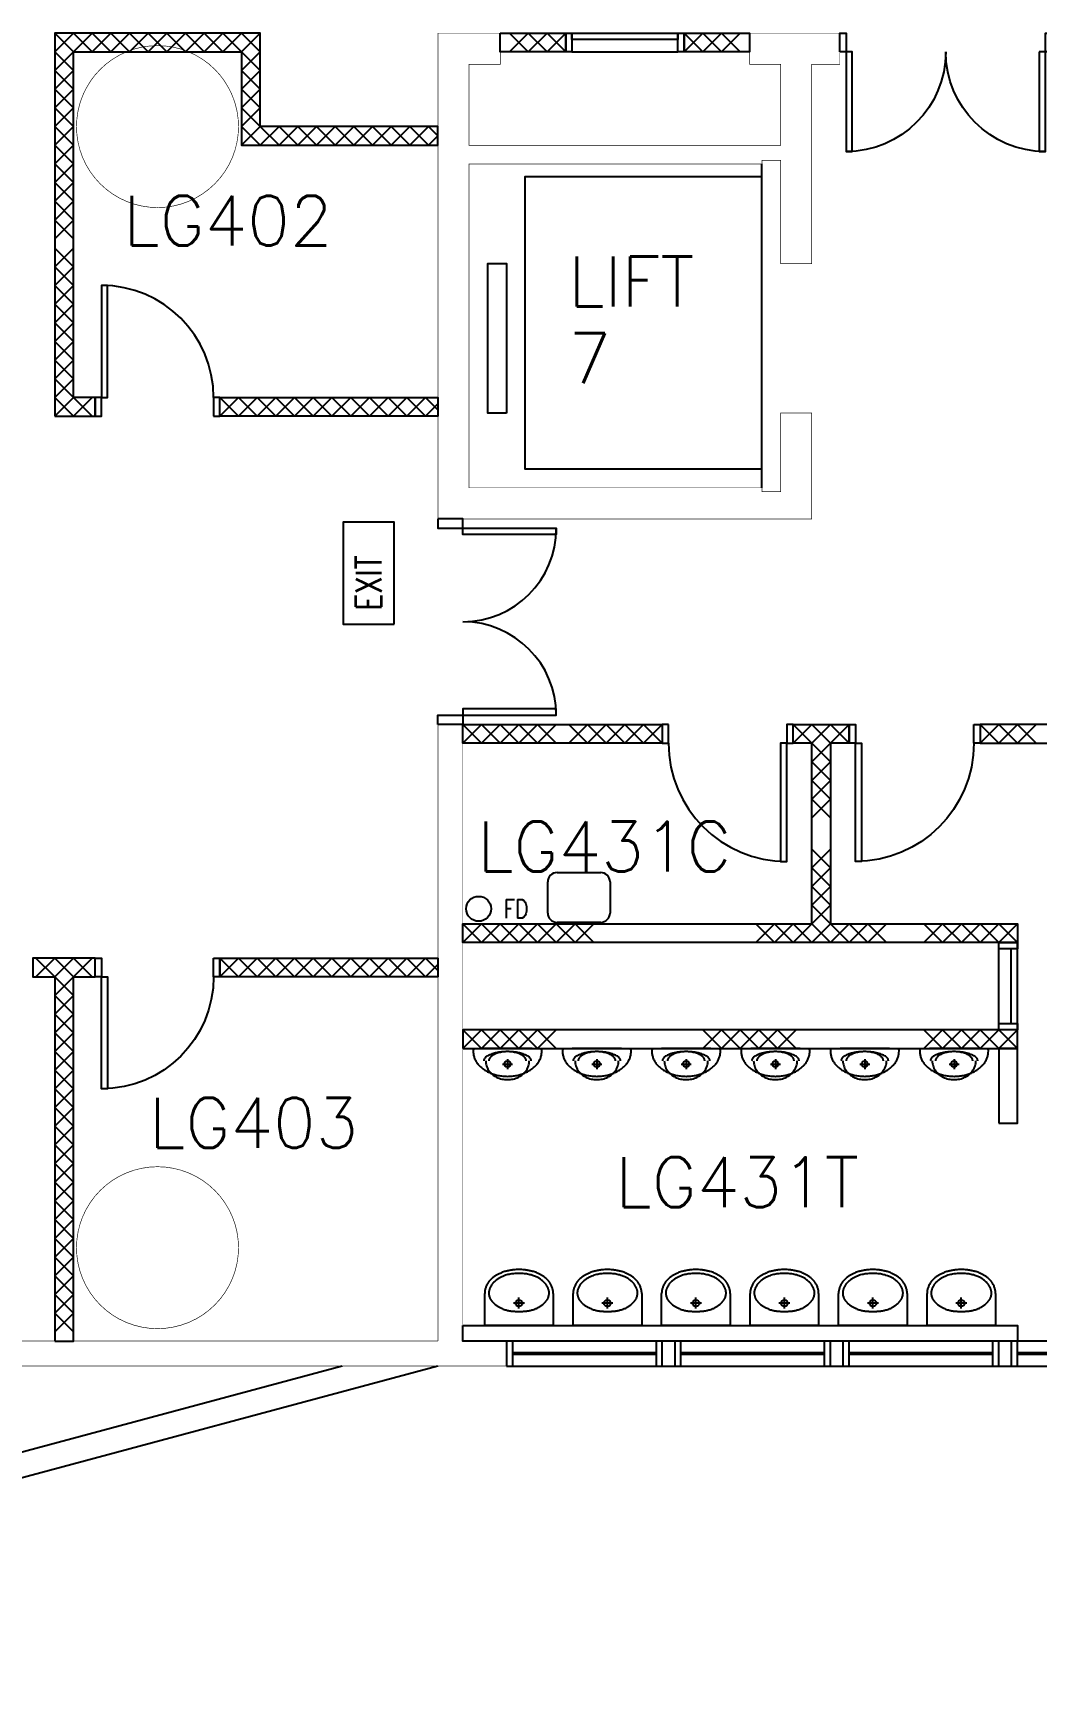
# Model space of a CAD drawing. Extents: x -163002 to 22103, y -98847 to 51643.
# Drawn here: x -85000 to -76950, y 3361 to 16552 of the extents above; entities that cross this region are included whole.
import ezdxf

# ---------------------------------------------------------------- set-up
doc = ezdxf.new("R2010")
doc.units = 0
doc.header["$LTSCALE"] = 1000
doc.header["$MEASUREMENT"] = 0
doc.layers.get('0').update_dxf_attribs({"linetype": 'CONTINUOUS'})
for name, color, linetype in [('S2108a$0$11', 7, 'CONTINUOUS'), ('S2108a$0$20', 7, 'CONTINUOUS'), ('S2108a$0$22', 7, 'CONTINUOUS'), ('S2108a$0$23', 7, 'CONTINUOUS'), ('S2108a$0$30', 7, 'CONTINUOUS'), ('S2108a$0$42', 7, 'CONTINUOUS'), ('S2108a$0$45', 7, 'CONTINUOUS'), ('S2108a$0$49', 7, 'CONTINUOUS'), ('S2108a$0$56', 7, 'CONTINUOUS'), ('S2108a$0$6', 7, 'CONTINUOUS'), ('S2108a$0$ROOM-NO', 4, 'CONTINUOUS')]:
    doc.layers.add(name, color=color, linetype=linetype)
doc.styles.add('S2108a$0$STANDARD', font='SIMPLEX')

# ---------------------------------------------------------------- blocks, each defined once
blk = doc.blocks.new('S2108a$0$URINAL')
at = {"layer": 'S2108a$0$49', "color": 2, "linetype": 'Continuous'}
for p, q in [((0.1974, 0.126), (-0.1974, 0.126)), ((-0.04, 0), (0.04, 0)), ((0, 0.04), (0, -0.04))]:
    blk.add_line(p, q, dxfattribs=at)
for points in [[(-0.273722, 0.119107, 0.048119), (-0.274714, 0.091519, 0.047357), (-0.270491, 0.064232, 0.046233), (-0.260789, 0.03713, 0.041674), (-0.246509, 0.012101, 0.039825), (-0.22676, -0.012176, 0.034711), (-0.203616, -0.033287, 0.033156), (-0.175465, -0.052688, 0.029346), (-0.145102, -0.06845, 0.028353), (-0.11089, -0.081464, 0.026166), (-0.075456, -0.09069, 0.025698), (-0.037934, -0.096405, 0.024996), (-0.000022, -0.098301, 0.024996), (0.03789, -0.096409, 0.025697), (0.075414, -0.090699, 0.026165), (0.11085, -0.081477, 0.028351), (0.145064, -0.068467, 0.029343), (0.175431, -0.052708, 0.033153), (0.203586, -0.033311, 0.034708), (0.226735, -0.012202, 0.039821), (0.24649, 0.012072, 0.04167), (0.260775, 0.0371, 0.04623), (0.270483, 0.064201, 0.047355), (0.274713, 0.091487, 0.04812), (0.273726, 0.119076)], [(0.190801, 0.025, 0.083482), (0.188992, 0.03515, 0.065598), (0.1843, 0.044412, 0.056472), (0.175634, 0.054322, 0.037114), (0.165239, 0.0625, 0.032656), (0.150521, 0.071106, 0.023126), (0.134917, 0.078034, 0.021129), (0.115388, 0.084739, 0.016704), (0.095401, 0.089952, 0.015769), (0.072504, 0.094378, 0.013783), (0.049383, 0.097445, 0.013403), (0.024725, 0.09937, 0.012829), (0, 0.100001, 0.012829), (-0.024725, 0.09937, 0.013403), (-0.049383, 0.097445, 0.013783), (-0.072504, 0.094378, 0.015769), (-0.095401, 0.089952, 0.016704), (-0.115388, 0.084739, 0.021129), (-0.134917, 0.078034, 0.023126), (-0.150521, 0.071106, 0.032656), (-0.165239, 0.0625, 0.037114), (-0.175634, 0.054322, 0.056472), (-0.1843, 0.044412, 0.065598), (-0.188992, 0.03515, 0.083482), (-0.190801, 0.025)], [(-0.175001, 0.025, 0.038178), (-0.173485, 0.005365, 0.037495), (-0.169038, -0.013823, 0.037046), (-0.161604, -0.03254, 0.035338), (-0.151555, -0.05, 0.034659), (-0.138695, -0.066464, 0.032641), (-0.123744, -0.081067, 0.03198), (-0.106365, -0.094109, 0.030253), (-0.087501, -0.104904, 0.029763), (-0.066836, -0.113627, 0.028649), (-0.045294, -0.11989, 0.028395), (-0.022791, -0.123721, 0.028014), (0, -0.125001, 0.028014), (0.022791, -0.123721, 0.028395), (0.045294, -0.11989, 0.028649), (0.066836, -0.113627, 0.029763), (0.087501, -0.104904, 0.030253), (0.106365, -0.094109, 0.03198), (0.123744, -0.081067, 0.032641), (0.138695, -0.066464, 0.034659), (0.151555, -0.05, 0.035338), (0.161604, -0.03254, 0.037046), (0.169038, -0.013823, 0.037495), (0.173485, 0.005365, 0.038178), (0.175001, 0.025)], [(0.150001, 0.025, 0.065631), (0.148631, 0.035003, 0.05706), (0.14489, 0.044412, 0.052063), (0.13823, 0.054122, 0.039107), (0.129905, 0.0625, 0.035428), (0.118478, 0.071005, 0.027056), (0.106067, 0.078034, 0.025066), (0.09081, 0.084699, 0.020572), (0.075, 0.089952, 0.01956), (0.057052, 0.094366, 0.017395), (0.038823, 0.097445, 0.016967), (0.019455, 0.099369, 0.016322), (0, 0.100001, 0.016322), (-0.019455, 0.099369, 0.016967), (-0.038823, 0.097445, 0.017395), (-0.057052, 0.094366, 0.01956), (-0.075, 0.089952, 0.020572), (-0.09081, 0.084699, 0.025066), (-0.106067, 0.078034, 0.027056), (-0.118478, 0.071005, 0.035428), (-0.129905, 0.0625, 0.039107), (-0.13823, 0.054122, 0.052063), (-0.14489, 0.044412, 0.05706), (-0.148631, 0.035003, 0.065631), (-0.150001, 0.025)]]:
    blk.add_lwpolyline(points, format="xyb", dxfattribs=at)
blk.add_circle((0, 0), 0.025, dxfattribs=at)
blk = doc.blocks.new('S2108a$0$D1050B')
at = {"layer": 'S2108a$0$30', "color": 12, "linetype": 'Continuous'}
for points in [[(0.05, 0.15), (0.1, 0.15), (0.1, 1.1), (0.05, 1.1)], [(0, 0), (0.05, 0), (0.05, 0.15), (0, 0.15)], [(1, 0), (1.05, 0), (1.05, 0.15), (1, 0.15)]]:
    blk.add_lwpolyline(points, close=True, dxfattribs=at)
blk.add_arc((0.05, 0.15), 0.95, 0, 90, dxfattribs=at)
blk = doc.blocks.new('S2108a$0$WHB')
at = {"layer": 'S2108a$0$49', "color": 2, "linetype": 'Continuous'}
for p, q in [((-0.319, -0.18), (-0.231, -0.18)), ((-0.275, -0.1358), (-0.275, -0.224))]:
    blk.add_line(p, q, dxfattribs=at)
blk.add_lwpolyline([(-0.5499, -0.257), (-0.5499, 0), (0, 0), (0, -0.257)], dxfattribs=at)
for points in [[(-0.2749, -0.1127, 0.004239), (-0.289204, -0.113251, 0.002651), (-0.3035, -0.114, 0.003533), (-0.31721, -0.114869, 0.006003), (-0.3309, -0.116, 0.015073), (-0.34193, -0.117427, 0.005128), (-0.3529, -0.1193, 0.012086), (-0.365606, -0.121897, 0.007915), (-0.3782, -0.125, 0.017555), (-0.394382, -0.129857, 0.016389), (-0.4102, -0.1358, 0.012678), (-0.421941, -0.140931, 0.028606), (-0.4332, -0.147, 0.005075), (-0.441524, -0.152288, 0.008504), (-0.4497, -0.1578, 0.002696), (-0.457488, -0.163282, 0.012777), (-0.4651, -0.169, 0.01603), (-0.471331, -0.174302, 0.016779), (-0.4772, -0.18, 0.006146), (-0.482301, -0.18541, 0.012077), (-0.4872, -0.191, 0.004888), (-0.491647, -0.196462, 0.003638), (-0.496, -0.202, 0.008947), (-0.499981, -0.207341, 0.006073), (-0.5038, -0.2128, 0.039408), (-0.506807, -0.218138, 0.017301), (-0.5092, -0.2238, 0.017623), (-0.513063, -0.234644, 0.033372), (-0.5158, -0.2458, 0.018563), (-0.516526, -0.251381, 0.012968), (-0.5169, -0.257, 0.012131), (-0.517005, -0.262402, 0.016663), (-0.5168, -0.2678, 0.029632), (-0.515325, -0.278934, 0.031912), (-0.5125, -0.2898, 0.01542), (-0.510432, -0.295474, 0.017108), (-0.508, -0.301, 0.002382), (-0.505364, -0.306433, 0.00952), (-0.5026, -0.3118, 0.009627), (-0.499383, -0.317448, 0.005168), (-0.496, -0.323, 0.013642), (-0.4923, -0.328605, 0.013648), (-0.4883, -0.334, 0.020386), (-0.483532, -0.339563, 0.012995), (-0.4784, -0.3448, 0.006177), (-0.472406, -0.350518, 0.012992), (-0.4662, -0.356, 0.001911), (-0.459656, -0.361407, -0.00085), (-0.4531, -0.3668, -0.002763), (-0.446549, -0.372299, 0.002623), (-0.44, -0.3778, 0.05247), (-0.430413, -0.38396, 0.00623), (-0.4201, -0.389, 0.021349), (-0.40648, -0.394932, 0.010161), (-0.3925, -0.4, 0.016064), (-0.372847, -0.406015, 0.009991), (-0.3529, -0.411, 0.017366), (-0.335986, -0.414265, 0.012989), (-0.3189, -0.4165, 0.01392), (-0.296931, -0.418207, 0.013692), (-0.2749, -0.4187, 0.012459), (-0.252921, -0.41804, 0.012166), (-0.231, -0.4163, 0.011998), (-0.213873, -0.414128, 0.016069), (-0.1969, -0.411, 0.011274), (-0.176834, -0.406224, 0.025447), (-0.1572, -0.4, 0.011112), (-0.144438, -0.394863, 0.017831), (-0.132, -0.389, 0.002905), (-0.121887, -0.383776, 0.025327), (-0.1121, -0.378, 0.00801), (-0.10424, -0.372551, 0.011565), (-0.0966, -0.3668, 0.003173), (-0.089937, -0.361475, 0.008314), (-0.0834, -0.356, 0.007853), (-0.077264, -0.350493, 0.007586), (-0.0713, -0.3448, 0.011579), (-0.066181, -0.339552, 0.019406), (-0.0614, -0.334, 0.014434), (-0.057382, -0.328617, 0.016024), (-0.0537, -0.323, 0.005126), (-0.050381, -0.31744, 0.007114), (-0.0472, -0.3118, 0.007738), (-0.044393, -0.306429, 0.002848), (-0.0417, -0.301, 0.021656), (-0.039297, -0.295482, 0.014757), (-0.0373, -0.2898, 0.027907), (-0.034472, -0.279028, 0.034296), (-0.033, -0.268, 0.016613), (-0.032856, -0.262501, 0.009533), (-0.033, -0.257, 0.010392), (-0.033345, -0.251385, 0.017332), (-0.034, -0.2458, 0.037977), (-0.036661, -0.234723, 0.020366), (-0.0406, -0.224, 0.016669), (-0.043134, -0.21826, 0.03136), (-0.0462, -0.2128, 0.006089), (-0.049858, -0.207335, 0.01105), (-0.0537, -0.202, 0.005719), (-0.05808, -0.196344, 0.006781), (-0.0626, -0.1908, 0.012108), (-0.067454, -0.185313, 0.005553), (-0.0725, -0.18, 0.016017), (-0.078354, -0.174343, 0.010389), (-0.0845, -0.169, 0.020034), (-0.092125, -0.163162, 0.010765), (-0.1001, -0.1578, 0.013175), (-0.109299, -0.15223, 0.005172), (-0.1187, -0.147, 0.012528), (-0.130085, -0.141168, 0.007684), (-0.1417, -0.1358, 0.017552), (-0.156402, -0.129848, 0.019466), (-0.1715, -0.125, 0.012068), (-0.184124, -0.121804, 0.015156), (-0.1969, -0.1193, 0.00473), (-0.20783, -0.117603, 0.008692), (-0.2188, -0.1162, 0.005092), (-0.232536, -0.114838, 0.0067), (-0.2463, -0.1138, 0.005974), (-0.260594, -0.113101, 0.004448), (-0.2749, -0.1127)], [(-0.5499, -0.257, -0.002263), (-0.549724, -0.267938, 0.036796), (-0.5488, -0.2788, 0.020421), (-0.546385, -0.289895, 0.014498), (-0.5432, -0.3008, 0.010932), (-0.539394, -0.312137, 0.038908), (-0.5345, -0.323, 0.008498), (-0.528085, -0.334012, 0.008482), (-0.5213, -0.3448, -0.000875), (-0.517665, -0.350522, 0.031206), (-0.5137, -0.356, 0.012082), (-0.508833, -0.361474, 0.003111), (-0.5038, -0.3668, 0.003418), (-0.498358, -0.372457, 0.006942), (-0.4928, -0.378, 0.02136), (-0.486346, -0.383668, 0.004577), (-0.4796, -0.389, 0.010329), (-0.472016, -0.394741, 0.020459), (-0.4641, -0.4, 0.011097), (-0.454214, -0.405612, 0.000222), (-0.4442, -0.411, 0.005265), (-0.433797, -0.416491, 0.003486), (-0.4233, -0.4218, 0.03693), (-0.407126, -0.428284, 0.017242), (-0.3903, -0.433, 0.00772), (-0.365676, -0.438744, 0.00623), (-0.3409, -0.4438, 0.007249), (-0.329931, -0.445752, 0.011082), (-0.3189, -0.4473, 0.017141), (-0.296937, -0.44907, 0.013335), (-0.2749, -0.4495, 0.011832), (-0.252918, -0.448864, 0.013868), (-0.231, -0.4471, 0.010346), (-0.219921, -0.445647, 0.007504), (-0.2089, -0.4438, 0.007334), (-0.183976, -0.438946, 0.014721), (-0.1593, -0.433, 0.021098), (-0.143742, -0.427981, 0.016671), (-0.1286, -0.4218, 0.002597), (-0.116958, -0.416588, 0.013831), (-0.1055, -0.411, 0.006107), (-0.095486, -0.405597, 0.013889), (-0.0857, -0.3998, 0.009703), (-0.077806, -0.394602, 0.01659), (-0.0702, -0.389, 0.007376), (-0.063502, -0.383568, 0.018682), (-0.0571, -0.3778, 0.004037), (-0.051612, -0.372338, 0.002917), (-0.0462, -0.3668, 0.003488), (-0.041091, -0.361454, 0.007308), (-0.0361, -0.356, 0.034111), (-0.032062, -0.350644, 0.001258), (-0.0284, -0.345, 0.012547), (-0.021568, -0.33404, 0.008451), (-0.0152, -0.3228, 0.032813), (-0.01028, -0.312022, 0.01499), (-0.0064, -0.3008, 0.017513), (-0.003328, -0.2899, 0.020828), (-0.0011, -0.2788, 0.031844), (-0.000225, -0.267931, -0.001864), (0, -0.257)]]:
    blk.add_lwpolyline(points, format="xyb", dxfattribs=at)
blk.add_circle((-0.274895, -0.179899), 0.0275, dxfattribs=at)
blk = doc.blocks.new('S2108a$0$D1700A')
at = {"layer": 'S2108a$0$30', "color": 12, "linetype": 'Continuous'}
for points in [[(0.05, 0.15), (0.05, 0.95), (0.1, 0.95), (0.1, 0.15)], [(1.6, 0.15), (1.6, 0.95), (1.65, 0.95), (1.65, 0.15)], [(0, 0.15), (0, 0), (0.05, 0), (0.05, 0.15)], [(1.65, 0.15), (1.65, 0), (1.7, 0), (1.7, 0.15)]]:
    blk.add_lwpolyline(points, close=True, dxfattribs=at)
for centre, start, end in [((0.05, 0.15), 0, 90), ((1.650003, 0.15), 90, 180)]:
    blk.add_arc(centre, 0.800001, start, end, dxfattribs=at)
blk = doc.blocks.new('S2108a$0$HAT15')
at = {"layer": 'S2108a$0$22', "color": 14, "linetype": 'Continuous'}
for p, q in [((0, 0), (0.15, 0.15)), ((0, 0.15), (0.15, 0))]:
    blk.add_line(p, q, dxfattribs=at)
blk = doc.blocks.new('S2108a$0$D1600A')
at = {"layer": 'S2108a$0$30', "color": 5, "linetype": 'Continuous'}
for points in [[(0, 0), (0.075, 0), (0.075, 0.95), (0.125, 0.95), (0.125, 0.2), (0, 0.2), (0, 0)], [(1.65, 0), (1.575, 0), (1.575, 0.95), (1.525, 0.95), (1.525, 0.2), (1.65, 0.2), (1.65, 0)]]:
    blk.add_lwpolyline(points, dxfattribs=at)
for centre, start, end in [((0.075, 0.2), 0, 90), ((1.575003, 0.2), 90, 180)]:
    blk.add_arc(centre, 0.750001, start, end, dxfattribs=at)
blk = doc.blocks.new('S2108a$0$EXIT')
at = {"layer": 'S2108a$0$56', "color": 1, "linetype": 'Continuous'}
blk.add_lwpolyline([(0, 0), (0.6, 0), (0.6, 0.3), (0, 0.3)], close=True, dxfattribs=at)
at = {"layer": 'S2108a$0$56', "color": 1, "linetype": 'Continuous', "style": 'S2108a$0$STANDARD', "width": 0.8}
blk.add_text('EXIT', height=0.15, dxfattribs=at).set_placement((0.0816, 0.0747))
blk = doc.blocks.new('S2108a$0$FD')
at = {"layer": 'S2108a$0$45', "color": 2, "linetype": 'Continuous'}
blk.add_circle((0, 0), 0.1, dxfattribs=at)
at = {"layer": 'S2108a$0$45', "color": 2, "linetype": 'Continuous', "style": 'S2108a$0$STANDARD', "width": 0.8}
blk.add_text('FD', height=0.15, dxfattribs=at).set_placement((0.2, -0.075))
blk = doc.blocks.new('S2108a$0$INSINK')
at = {"layer": 'S2108a$0$49', "color": 14, "linetype": 'Continuous'}
for p, q in [((0.075, 0.4), (0.425, 0.4)), ((0, 0.075), (0, 0.325)), ((0.5, 0.325), (0.5, 0.075)), ((0.425, 0), (0.075, 0))]:
    blk.add_line(p, q, dxfattribs=at)
for centre, start, end in [((0.075, 0.325001), 90, 180), ((0.425001, 0.325001), 0, 90), ((0.075, 0.075), 180, 270), ((0.425001, 0.075), 270, 0)]:
    blk.add_arc(centre, 0.075, start, end, dxfattribs=at)
blk = doc.blocks.new('S2108a$0$H450')
at = {"layer": 'S2108a$0$22', "color": 1, "linetype": 'Continuous'}
for points in [[(0, 0.15), (0.15, 0), (0.3, 0.15), (0.45, 0)], [(0, 0), (0.15, 0.15), (0.3, 0), (0.45, 0.15)]]:
    blk.add_lwpolyline(points, dxfattribs=at)
blk = doc.blocks.new('S2108a$0$H1200')
at = {"layer": 'S2108a$0$22', "color": 10, "linetype": 'Continuous'}
for points in [[(0, 0), (0.15, 0.15), (0.3, 0), (0.45, 0.15), (0.6, 0), (0.75, 0.15), (0.9, 0), (1.05, 0.15), (1.2, 0)], [(0, 0.15), (0.15, 0), (0.3, 0.15), (0.45, 0), (0.6, 0.15), (0.75, 0), (0.9, 0.15), (1.05, 0), (1.2, 0.15)]]:
    blk.add_lwpolyline(points, dxfattribs=at)
blk = doc.blocks.new('S2108a$0$D1000B')
at = {"layer": 'S2108a$0$30', "linetype": 'Continuous'}
for points in [[(0.05, 0.15), (0.1, 0.15), (0.1, 1.05), (0.05, 1.05)], [(0, 0), (0.05, 0), (0.05, 0.15), (0, 0.15)], [(0.95, 0), (1, 0), (1, 0.15), (0.95, 0.15)]]:
    blk.add_lwpolyline(points, close=True, dxfattribs=at)
blk.add_arc((0.05, 0.15), 0.9, 0, 90, dxfattribs=at)
blk = doc.blocks.new('S2108a$0$H300')
at = {"layer": 'S2108a$0$22', "color": 1, "linetype": 'Continuous'}
for points in [[(0, 0), (0.15, 0.15), (0.3, 0)], [(0, 0.15), (0.15, 0), (0.3, 0.15)]]:
    blk.add_lwpolyline(points, dxfattribs=at)
blk = doc.blocks.new('S2108a$0$H600')
at = {"layer": 'S2108a$0$22', "color": 1, "linetype": 'Continuous'}
for points in [[(0, 0), (0.1499, 0.15), (0.3, 0), (0.45, 0.15), (0.5999, 0)], [(0.0001, 0.15), (0.15, -0.0001), (0.3, 0.15), (0.4501, -0.0001), (0.6, 0.1501)]]:
    blk.add_lwpolyline(points, dxfattribs=at)
blk = doc.blocks.new('S2108a$0$H900')
at = {"layer": 'S2108a$0$22', "color": 10, "linetype": 'Continuous'}
for points in [[(0, 0), (0.15, 0.15), (0.3, 0), (0.45, 0.15), (0.6, 0), (0.75, 0.15), (0.9, 0)], [(0, 0.15), (0.15, 0), (0.3, 0.15), (0.45, 0), (0.6, 0.15), (0.75, 0), (0.9, 0.15)]]:
    blk.add_lwpolyline(points, dxfattribs=at)
blk = doc.blocks.new('S2108a$0$H1050')
at = {"layer": 'S2108a$0$22', "color": 10, "linetype": 'Continuous'}
for points in [[(0, 0.15), (0.15, 0), (0.3, 0.15), (0.45, 0), (0.6, 0.15), (0.75, 0), (0.9, 0.15), (1.05, 0)], [(0, 0), (0.15, 0.15), (0.3, 0), (0.45, 0.15), (0.6, 0), (0.75, 0.15), (0.9, 0), (1.05, 0.15)]]:
    blk.add_lwpolyline(points, dxfattribs=at)
blk = doc.blocks.new('S2108a')
at = {"layer": 'S2108a$0$11', "color": 14, "linetype": 'Continuous'}
blk.add_line((-79149.8, 12900), (-79149.8, 15500), dxfattribs=at)
at = {"layer": 'S2108a$0$11', "color": 14, "linetype": 'Continuous', "const_width": 5}
for points in [[(-81249.4, 16550), (-81749.8, 16550), (-81749.8, 12650), (-78749.8, 12650), (-78749.8, 13500), (-78999.8, 13500), (-78999.8, 12900), (-78999.8, 12870), (-79149.8, 12870), (-79149.8, 12900), (-81499.8, 12900), (-81499.8, 15500), (-79149.8, 15500), (-79149.8, 15530), (-78999.8, 15530), (-78999.8, 15500), (-78999.8, 14700), (-78749.8, 14700), (-78749.8, 16300), (-78524.8, 16300), (-78524.8, 16550), (-79249.4, 16550), (-79249.4, 16300), (-78999.8, 16300), (-78999.8, 15650), (-81499.8, 15650), (-81499.8, 16300), (-81249.4, 16300)], [(-79949.9, 5850), (-79849.9, 5850), (-79849.9, 6050), (-79949.9, 6050)], [(-78599.9, 5850), (-78499.9, 5850), (-78499.9, 6050), (-78599.9, 6050)], [(-77249.9, 5850), (-77149.9, 5850), (-77149.9, 6050), (-77249.9, 6050)]]:
    blk.add_lwpolyline(points, close=True, dxfattribs=at)
at = {"layer": 'S2108a$0$11', "color": 2, "linetype": 'Continuous'}
for points in [[(-81249.4, 16550), (-80724.4, 16550), (-80724.4, 16400), (-81249.4, 16400)], [(-79774.4, 16550), (-79249.4, 16550), (-79249.4, 16400), (-79774.4, 16400)]]:
    blk.add_lwpolyline(points, close=True, dxfattribs=at)
at = {"layer": 'S2108a$0$11', "color": 14, "linetype": 'Continuous'}
for points in [[(-76349.8, 11050), (-76499.8, 11050), (-76499.8, 11000), (-77399.8, 11000), (-77399.8, 10850), (-73549.8, 10850), (-73549.8, 6050), (-73399.8, 6050), (-73399.8, 12650), (-73549.8, 12650), (-73549.8, 11000), (-76349.8, 11000)], [(-79949.8, 10850), (-81549.8, 10850), (-81549.8, 11000), (-79949.8, 11000)], [(-81549.8, 8400), (-77099.8, 8400), (-77099.8, 8550), (-81549.8, 8550)]]:
    blk.add_lwpolyline(points, close=True, dxfattribs=at)
at = {"layer": 'S2108a$0$11', "color": 14, "linetype": 'Continuous', "const_width": 5}
blk.add_lwpolyline([(-81749.8, 6050), (-81749.8, 11000), (-81549.8, 11000), (-81549.8, 6050), (-81199.9, 6050), (-81199.9, 5850), (-81749.8, 5850)], dxfattribs=at)
at = {"layer": 'S2108a$0$20', "color": 10, "linetype": 'Continuous'}
for points in [[(-84824.9, 13475.1), (-84499.9, 13475.1), (-84499.9, 13625.1), (-84674.9, 13625.1), (-84674.9, 16400.1), (-83324.9, 16400.1), (-83324.9, 15650.1), (-81749.9, 15650.1), (-81749.9, 15800.1), (-83174.9, 15800.1), (-83174.9, 16550.1), (-84824.9, 16550.1)], [(-83499.9, 13625.1), (-81750.4, 13625.1), (-81750.4, 13475.1), (-83499.9, 13475.1)], [(-84824.9, 6050.1), (-84674.9, 6050.1), (-84674.9, 8975.1), (-84499.9, 8975.1), (-84499.9, 9125.1), (-84999.9, 9125.1), (-84999.9, 8975.1), (-84824.9, 8975.1)], [(-83499.9, 9125.1), (-81749.9, 9125.1), (-81749.9, 8975.1), (-83499.9, 8975.1)]]:
    blk.add_lwpolyline(points, close=True, dxfattribs=at)
at = {"layer": 'S2108a$0$20', "color": 14, "linetype": 'Continuous'}
blk.add_lwpolyline([(-78899.8, 11000), (-78449.8, 11000), (-78449.8, 10850), (-78599.8, 10850), (-78599.8, 9400), (-77099.8, 9400), (-77099.8, 9250), (-81549.8, 9250), (-81549.8, 9400), (-78749.8, 9400), (-78749.8, 10850), (-78899.8, 10850)], close=True, dxfattribs=at)
at = {"layer": 'S2108a$0$20', "color": 14, "linetype": 'Continuous', "const_width": 5}
for points in [[(-81749.9, 6050.1), (-96811.8, 6050.1)], [(-81749.9, 5850.1), (-96781.4, 5850.1)]]:
    blk.add_lwpolyline(points, dxfattribs=at)
at = {"layer": 'S2108a$0$22', "color": 15, "linetype": 'Continuous'}
blk.add_line((-81549.8, 10853.2), (-81546.6, 10850), dxfattribs=at)
at = {"layer": 'S2108a$0$22', "color": 10, "linetype": 'Continuous'}
for points in [[(-82724.9, 15800.1), (-82574.9, 15650.1), (-82424.9, 15800.1), (-82274.9, 15650.1), (-82124.9, 15800.1), (-81974.9, 15650.1), (-81824.9, 15800.1), (-81750.3, 15725.5)], [(-82724.9, 15650.1), (-82574.9, 15800.1), (-82424.9, 15650.1), (-82274.9, 15800.1), (-82124.9, 15650.1), (-81974.9, 15800.1), (-81824.9, 15650.1), (-81750.3, 15724.7)], [(-82299.9, 13625.1), (-82149.9, 13475.1), (-81999.9, 13625.1), (-81849.9, 13475.1), (-81750.3, 13574.7)], [(-82299.9, 13475.1), (-82149.9, 13625.1), (-81999.9, 13475.1), (-81849.9, 13625.1), (-81750.3, 13525.5)], [(-82599.9, 9125.1), (-82449.9, 8975.1), (-82299.9, 9125.1), (-82149.9, 8975.1), (-81999.9, 9125.1), (-81849.9, 8975.1), (-81750.3, 9074.7)], [(-82599.9, 8975.1), (-82449.9, 9125.1), (-82299.9, 8975.1), (-82149.9, 9125.1), (-81999.9, 8975.1), (-81849.9, 9125.1), (-81750.3, 9025.5)]]:
    blk.add_lwpolyline(points, dxfattribs=at)
at = {"layer": 'S2108a$0$22', "color": 14, "linetype": 'Continuous'}
for points in [[(-81549.8, 11000), (-81399.8, 10850), (-81249.8, 11000), (-81099.8, 10850), (-80949.8, 11000), (-80799.8, 10850)], [(-81549.8, 10850), (-81399.8, 11000), (-81249.8, 10850), (-81099.8, 11000), (-80949.8, 10850), (-80799.8, 11000)], [(-79949.8, 10850), (-80099.8, 11000), (-80249.8, 10850), (-80399.8, 11000), (-80549.8, 10850), (-80699.8, 11000)], [(-79949.8, 11000), (-80099.8, 10850), (-80249.8, 11000), (-80399.8, 10850), (-80549.8, 11000), (-80699.8, 10850)], [(-78899.8, 10850), (-78749.5, 10999.7), (-78599.8, 10849.4), (-78449.5, 10999.1)], [(-78899.5, 11000), (-78749.8, 10849.7), (-78599.5, 10999.4), (-78449.8, 10849.1)], [(-78599.8, 10850), (-78749.8, 10700), (-78599.8, 10550), (-78749.8, 10400), (-78599.8, 10250)], [(-78749.8, 10850), (-78599.8, 10700), (-78749.8, 10550), (-78599.8, 10400), (-78749.8, 10250)], [(-78599.8, 9400), (-78749.8, 9550), (-78599.8, 9700), (-78749.8, 9850), (-78599.8, 10000)], [(-78749.8, 9400), (-78599.8, 9550), (-78749.8, 9700), (-78599.8, 9850), (-78749.8, 10000)], [(-81549.8, 9250), (-81399.8, 9400), (-81249.8, 9250), (-81099.8, 9400), (-80949.8, 9250), (-80799.8, 9400), (-80649.8, 9250), (-80499.8, 9400)], [(-81549.8, 9400), (-81399.8, 9250), (-81249.8, 9400), (-81099.8, 9250), (-80949.8, 9400), (-80799.8, 9250), (-80649.8, 9400), (-80499.8, 9250)], [(-78149.8, 9400), (-78299.8, 9250), (-78449.8, 9400), (-78599.8, 9250), (-78749.8, 9400), (-78899.8, 9250), (-79049.8, 9400), (-79199.8, 9250)], [(-78149.8, 9250), (-78299.8, 9400), (-78449.8, 9250), (-78599.8, 9400), (-78749.8, 9250), (-78899.8, 9400), (-79049.8, 9250), (-79199.8, 9400)], [(-77099.8, 9250), (-77249.8, 9400), (-77399.8, 9250), (-77549.8, 9400), (-77699.8, 9250), (-77849.8, 9400)], [(-77099.8, 9400), (-77249.8, 9250), (-77399.8, 9400), (-77549.8, 9250), (-77699.8, 9400), (-77849.8, 9250)], [(-81549.8, 8550), (-81399.8, 8400), (-81249.8, 8550), (-81099.8, 8400), (-80949.8, 8550), (-80799.8, 8400)], [(-81549.8, 8400), (-81399.8, 8550), (-81249.8, 8400), (-81099.8, 8550), (-80949.8, 8400), (-80799.8, 8550)], [(-79624.8, 8550), (-79474.8, 8400), (-79324.8, 8550), (-79174.8, 8400), (-79024.8, 8550), (-78874.8, 8400)], [(-79624.8, 8400), (-79474.8, 8550), (-79324.8, 8400), (-79174.8, 8550), (-79024.8, 8400), (-78874.8, 8550)], [(-77099.8, 8400), (-77249.8, 8550), (-77399.8, 8400), (-77549.8, 8550), (-77699.8, 8400), (-77849.8, 8550)], [(-77099.8, 8550), (-77249.8, 8400), (-77399.8, 8550), (-77549.8, 8400), (-77699.8, 8550), (-77849.8, 8400)]]:
    blk.add_lwpolyline(points, dxfattribs=at)
at = {"layer": 'S2108a$0$23', "color": 14, "linetype": 'Continuous'}
for p, q in [((-82519.2, 5850.1), (-91050, 3554.1)), ((-81749.8, 5850.1), (-90999.8, 3360.6))]:
    blk.add_line(p, q, dxfattribs=at)
for points in [[(-81199.9, 5850), (-81149.9, 5850), (-81149.9, 6050), (-81199.9, 6050)], [(-81199.9, 5850), (-75899.8, 5850), (-75899.8, 6050), (-81199.9, 6050)], [(-81149.9, 5945), (-79999.9, 5945), (-79999.9, 5955), (-81149.9, 5955)], [(-79999.9, 5850), (-79949.9, 5850), (-79949.9, 6050), (-79999.9, 6050)], [(-79849.9, 5850), (-79799.9, 5850), (-79799.9, 6050), (-79849.9, 6050)], [(-79799.9, 5945), (-78649.9, 5945), (-78649.9, 5955), (-79799.9, 5955)], [(-78649.9, 5850), (-78599.9, 5850), (-78599.9, 6050), (-78649.9, 6050)], [(-78499.9, 5850), (-78449.9, 5850), (-78449.9, 6050), (-78499.9, 6050)], [(-78449.9, 5945), (-77299.9, 5945), (-77299.9, 5955), (-78449.9, 5955)], [(-77299.9, 5850), (-77249.9, 5850), (-77249.9, 6050), (-77299.9, 6050)], [(-77149.9, 5850), (-77099.9, 5850), (-77099.9, 6050), (-77149.9, 6050)], [(-77099.9, 5945), (-75949.9, 5945), (-75949.9, 5955), (-77099.9, 5955)]]:
    blk.add_lwpolyline(points, close=True, dxfattribs=at)
at = {"layer": 'S2108a$0$30', "color": 2, "linetype": 'Continuous'}
blk.add_line((-80674.4, 16400), (-79824.4, 16400), dxfattribs=at)
at = {"layer": 'S2108a$0$30', "color": 12, "linetype": 'Continuous'}
for p, q in [((-77249.8, 8550), (-77249.8, 9250)), ((-77099.8, 8550), (-77099.8, 9250)), ((-77149.8, 8600), (-77149.8, 9200))]:
    blk.add_line(p, q, dxfattribs=at)
at = {"layer": 'S2108a$0$30', "color": 2, "linetype": 'Continuous'}
for points in [[(-80724.4, 16550), (-80674.4, 16550), (-80674.4, 16400), (-80724.4, 16400)], [(-80674.4, 16550), (-79824.4, 16550), (-79824.4, 16500), (-80674.4, 16500)], [(-79824.4, 16550), (-79774.4, 16550), (-79774.4, 16400), (-79824.4, 16400)]]:
    blk.add_lwpolyline(points, close=True, dxfattribs=at)
at = {"layer": 'S2108a$0$30', "color": 12, "linetype": 'Continuous'}
for points in [[(-77099.8, 9200), (-77249.8, 9200), (-77249.8, 9250), (-77099.8, 9250)], [(-77099.8, 8550), (-77249.8, 8550), (-77249.8, 8600), (-77099.8, 8600)]]:
    blk.add_lwpolyline(points, close=True, dxfattribs=at)
at = {"layer": 'S2108a$0$42', "color": 10, "linetype": 'Continuous'}
blk.add_lwpolyline([(-79149.8, 13050), (-81049.8, 13050), (-81049.8, 15400), (-79149.8, 15400)], dxfattribs=at)
blk.add_lwpolyline([(-81199.8, 13500), (-81349.8, 13500), (-81349.8, 14700), (-81199.8, 14700)], close=True, dxfattribs=at)
at = {"layer": 'S2108a$0$49', "color": 14, "linetype": 'Continuous'}
blk.add_lwpolyline([(-77249.8, 7800), (-77099.8, 7800), (-77099.8, 8400), (-77249.8, 8400)], close=True, dxfattribs=at)
at = {"layer": 'S2108a$0$49', "color": 2, "linetype": 'Continuous'}
blk.add_lwpolyline([(-81549.8, 6175), (-77099.8, 6175), (-77099.8, 6050), (-81549.8, 6050)], close=True, dxfattribs=at)
at = {"layer": 'S2108a$0$6', "color": 14, "linetype": 'Continuous', "const_width": 5}
for points in [[(-83349.9, 15800.1, 1), (-84649.9, 15800.1, 1)], [(-83349.9, 6800.1, 1), (-84649.9, 6800.1, 1)]]:
    blk.add_lwpolyline(points, format="xyb", close=True, dxfattribs=at)
at = {"zscale": 1000}
for name, p, xscale, yscale, rotation in [('S2108a$0$H1200', (-84824.9, 16550.1), 999.9979999999999, 999.9979999999999, 270), ('S2108a$0$H900', (-83174.9, 16550.1), 999.9979999999999, 999.9979999999999, 180), ('S2108a$0$H600', (-83324.9, 16400.1), 999.9979999999999, 999.9979999999999, 270), ('S2108a$0$H450', (-84824.9, 15350.1), 999.9979999999999, 999.9979999999999, 270), ('S2108a$0$H1200', (-84674.9, 13625.1), 999.9979999999999, 999.9979999999999, 90), ('S2108a$0$EXIT', (-82101.1, 11804.3), 1366.87, 1366.87, 90), ('S2108a$0$D1600A', (-81749.8, 12650), 999.9979999999999, 999.9979999999999, 270), ('S2108a$0$D1050B', (-78899.8, 11000), 999.9979999999999, 999.9979999999999, 180), ('S2108a$0$H900', (-84824.9, 8975.1), 999.9979999999999, 999.9979999999999, 270), ('S2108a$0$H900', (-84824.9, 8075.1), 999.9979999999999, 999.9979999999999, 270), ('S2108a$0$H1050', (-84824.9, 7175.1), 999.9979999999999, 999.9979999999999, 270), ('S2108a$0$WHB', (-81374.4, 6174.9), 999.9979999999999, 999.9979999999999, 180), ('S2108a$0$WHB', (-80664.5, 6174.9), 999.9979999999999, 999.9979999999999, 180), ('S2108a$0$WHB', (-79954.6, 6174.9), 999.9979999999999, 999.9979999999999, 180), ('S2108a$0$WHB', (-79244.7, 6174.9), 999.9979999999999, 999.9979999999999, 180), ('S2108a$0$WHB', (-78534.8, 6174.9), 999.9979999999999, 999.9979999999999, 180), ('S2108a$0$WHB', (-77824.9, 6174.9), 999.9979999999999, 999.9979999999999, 180)]:
    blk.add_blockref(name, p, dxfattribs=dict(at, xscale=xscale, yscale=yscale, rotation=rotation))
for name, p, xscale, yscale in [('S2108a$0$H600', (-84674.9, 16400.1), 999.9979999999999, 999.9979999999999), ('S2108a$0$H450', (-81174.4, 16400), 999.9979999999999, 999.9979999999999), ('S2108a$0$H450', (-79774.4, 16400), 999.9979999999999, 999.9979999999999), ('S2108a$0$D1700A', (-78524.8, 16550), 999.9979999999999, -999.9979999999999), ('S2108a$0$H600', (-83324.9, 15650.1), 999.9979999999999, 999.9979999999999), ('S2108a$0$D1000B', (-84499.9, 13475.1), 999.9979999999999, 999.9979999999999), ('S2108a$0$H300', (-84824.9, 13475.1), 999.9979999999999, 999.9979999999999), ('S2108a$0$H1200', (-83499.9, 13475.1), 999.9979999999999, 999.9979999999999), ('S2108a$0$D1050B', (-78449.8, 11000), 999.9979999999999, -999.9979999999999), ('S2108a$0$HAT15', (-77399.8, 10850), 999.9979999999999, 999.9979999999999), ('S2108a$0$HAT15', (-77249.8, 10850), 999.9979999999999, 999.9979999999999), ('S2108a$0$HAT15', (-77099.8, 10850), 999.9979999999999, 999.9979999999999), ('S2108a$0$INSINK', (-80868.9, 9411.6), 999.9979999999999, 999.9979999999999), ('S2108a$0$FD', (-81423.7, 9520.6), 999.9979999999999, 999.9979999999999), ('S2108a$0$H450', (-84974.9, 8975.1), 999.9979999999999, 999.9979999999999), ('S2108a$0$D1000B', (-84499.9, 9125.1), 999.9979999999999, -999.9979999999999), ('S2108a$0$H900', (-83499.9, 8975.1), 999.9979999999999, 999.9979999999999), ('S2108a$0$URINAL', (-81191.5, 8274), 999.994, 999.994), ('S2108a$0$URINAL', (-80474.8, 8274), 999.994, 999.994), ('S2108a$0$URINAL', (-79758.1, 8274), 999.994, 999.994), ('S2108a$0$URINAL', (-79041.5, 8274), 999.994, 999.994), ('S2108a$0$URINAL', (-78324.8, 8274), 999.994, 999.994), ('S2108a$0$URINAL', (-77608.1, 8274), 999.994, 999.994)]:
    blk.add_blockref(name, p, dxfattribs=dict(at, xscale=xscale, yscale=yscale))
at = {"layer": 'S2108a$0$ROOM-NO', "style": 'S2108a$0$STANDARD'}
for s, p in [('LG402', (-84274.482, 14844.367)), ('LIFT', (-80703.073, 14356.84)), ('7', (-80703.073, 13740.804)), ('LG431C', (-81434.521, 9820.654)), ('LG403', (-84067.876, 7602.29)), ('LG431T', (-80325.483, 7126.372))]:
    blk.add_text(s, height=400, dxfattribs=at).set_placement(p)

msp = doc.modelspace()

# ---------------------------------------------------------------- block references
msp.add_blockref('S2108a', (0, 0))

doc.saveas('drawing.dxf')
